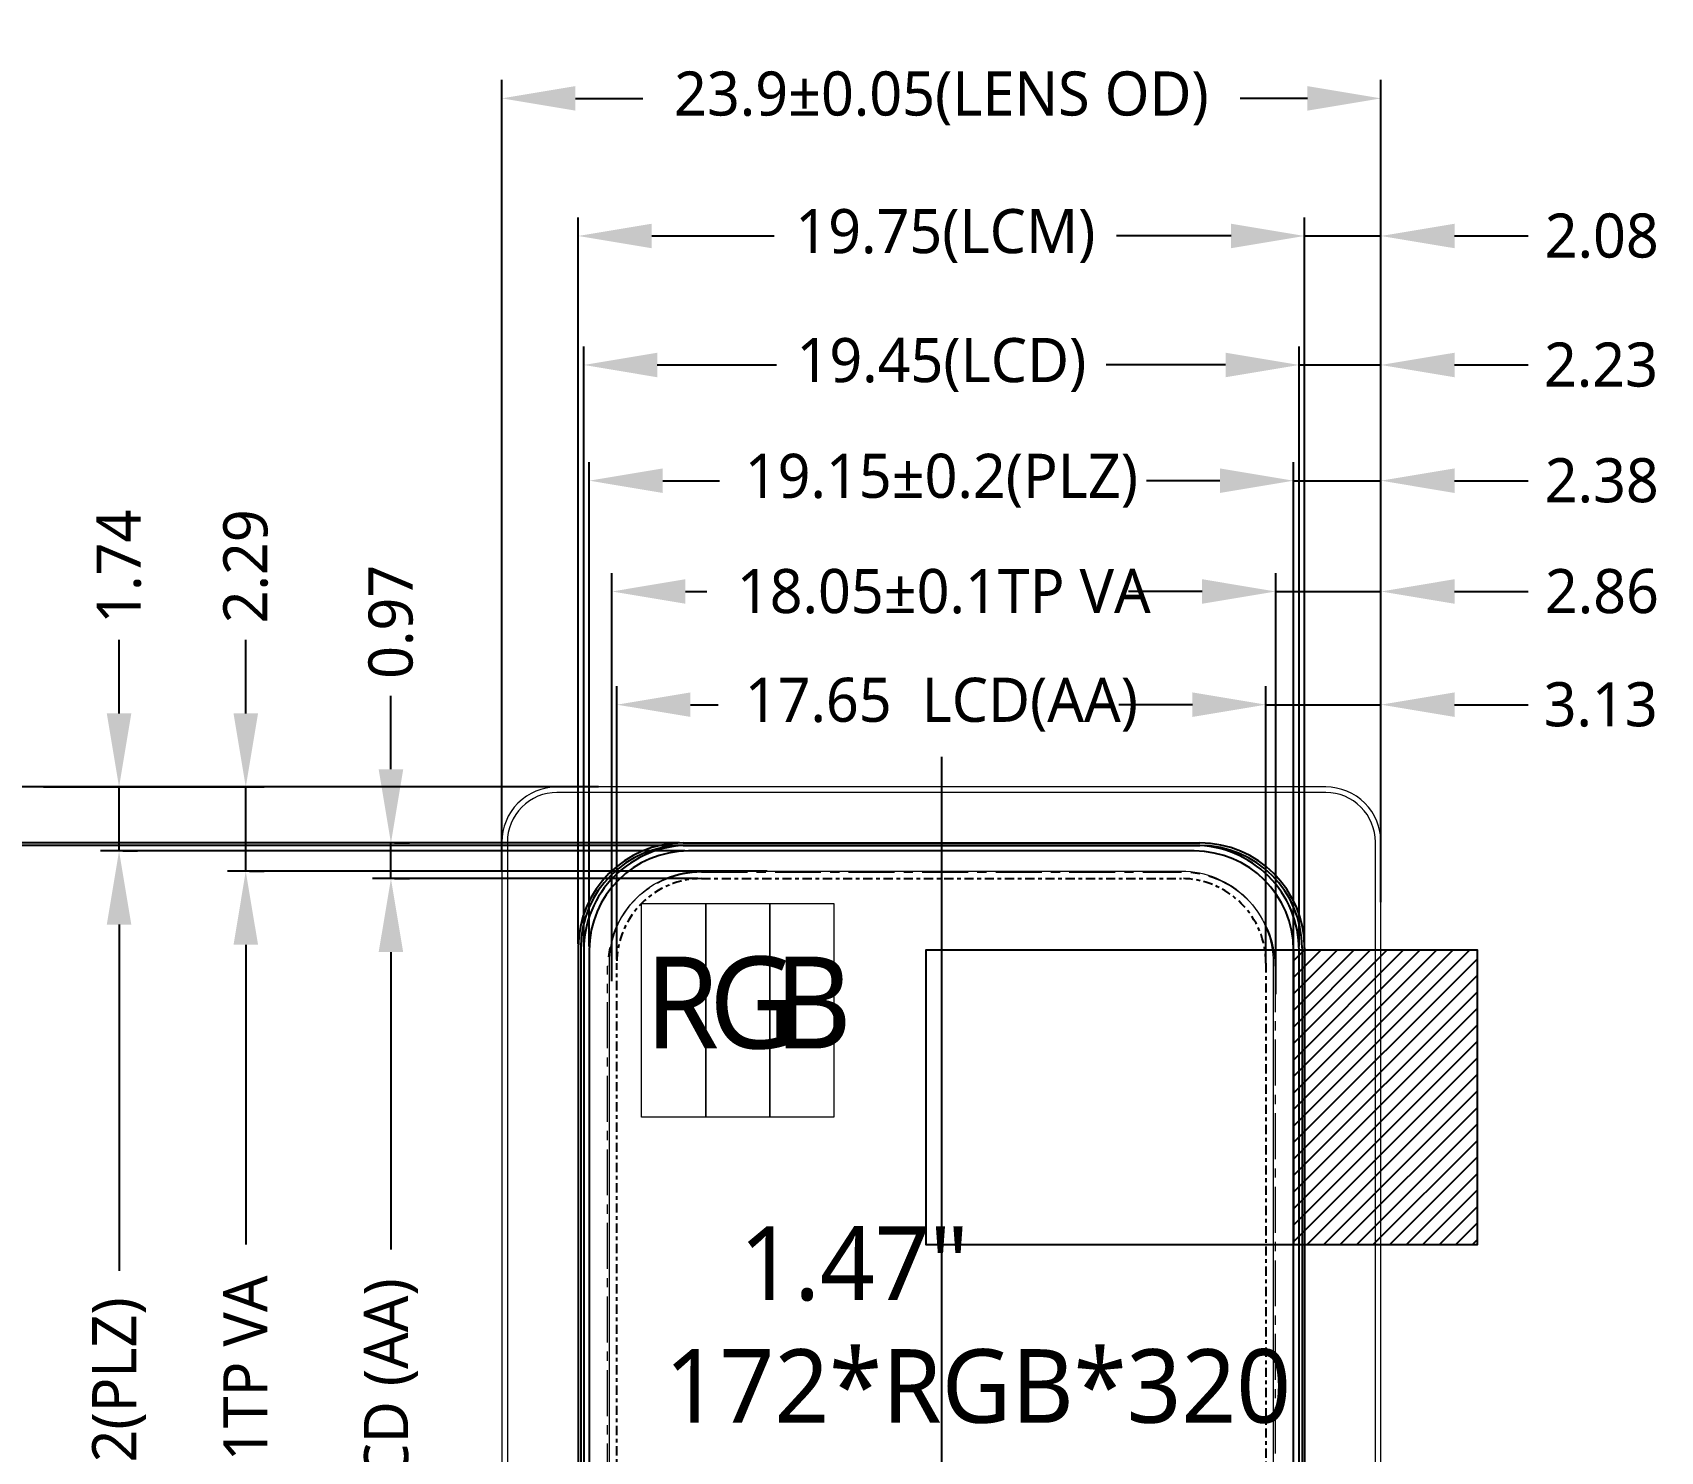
# Model space of a CAD drawing. Header units: millimetres. Extents: x 1093 to 1413, y 1799 to 1994.
# Drawn here: x 1133.28 to 1177.54, y 1909.93 to 1948.51 of the extents above; entities that cross this region are included whole.
import ezdxf

# ---------------------------------------------------------------- set-up
doc = ezdxf.new("R2010")
doc.units = ezdxf.units.MM
doc.linetypes.add('CENTER', pattern=[2, 1.25, -0.25, 0.25, -0.25])
doc.linetypes.add('CENTER2', pattern=[28.575, 19.05, -3.175, 3.175, -3.175])
for name, color, linetype in [('3-LCD', 4, 'Continuous'), ('center', 1, 'CENTER'), ('dim', 3, 'Continuous'), ('lcd', 4, 'Continuous'), ('LENS', 6, 'Continuous')]:
    doc.layers.add(name, color=color, linetype=linetype)
doc.layers.add('LCD_MAIN', color=2, linetype='Continuous', lineweight=9)
doc.styles.add('宋体', font='')
doc.styles.get('宋体').set_extended_font_data('Microsoft YaHei')
doc.dimstyles.new('ZY-G2-0.1默认', dxfattribs={"dimtxt": 2, "dimasz": 2, "dimexe": 0.5, "dimexo": 0.1, "dimgap": 0.5, "dimtad": 0, "dimdsep": 46, "dimtxsty": '宋体', "dimcen": 2, "dimclrd": 7, "dimclre": 7, "dimclrt": 7, "dimadec": 0, "dimazin": 2, "dimtp": 0.1, "dimtm": 0.1, "dimtfac": 1, "dimtmove": 0, "dimatfit": 3, "dimfxl": 1, "dimtolj": 1, "dimarcsym": 0})

# ---------------------------------------------------------------- blocks, each defined once
blk = doc.blocks.new('*D246')
at = {"layer": 'Defpoints', "color": 0, "transparency": 16777216}
for p in [(1166.813, 1930.236), (1149.166, 1923.208), (1166.813, 1923.208)]:
    blk.add_point(p, dxfattribs=at)
at = {"layer": 'dim', "color": 7, "lineweight": -2, "transparency": 16777216}
for p, q in [((1149.166, 1923.308), (1149.166, 1930.736)), ((1166.813, 1923.308), (1166.813, 1930.736)), ((1151.166, 1930.236), (1151.92, 1930.236)), ((1164.813, 1930.236), (1164.059, 1930.236))]:
    blk.add_line(p, q, dxfattribs=at)
at = {"layer": 'dim', "color": 7, "transparency": 16777216}
for points in [[(1151.166, 1930.569), (1151.166, 1929.903), (1149.166, 1930.236)], [(1164.813, 1930.569), (1164.813, 1929.903), (1166.813, 1930.236)]]:
    blk.add_solid(points, dxfattribs=at)
at = {"layer": 'dim', "color": 7, "transparency": 16777216, "insert": (1157.989, 1930.236), "char_height": 1.2, "attachment_point": 5, "style": '宋体'}
blk.add_mtext('\\A1;17.65  LCD(AA)', dxfattribs=at)
blk = doc.blocks.new('*D247')
at = {"layer": 'Defpoints', "color": 0, "transparency": 16777216}
for p in [(1167.563, 1936.326), (1148.416, 1923.558), (1167.563, 1923.558)]:
    blk.add_point(p, dxfattribs=at)
at = {"layer": 'dim', "color": 7, "lineweight": -2, "transparency": 16777216}
for p, q in [((1148.416, 1923.658), (1148.416, 1936.826)), ((1167.563, 1923.658), (1167.563, 1936.826)), ((1150.416, 1936.326), (1151.953, 1936.326)), ((1165.563, 1936.326), (1164.025, 1936.326))]:
    blk.add_line(p, q, dxfattribs=at)
at = {"layer": 'dim', "color": 7, "transparency": 16777216}
for points in [[(1150.416, 1936.659), (1150.416, 1935.992), (1148.416, 1936.326)], [(1165.563, 1936.659), (1165.563, 1935.992), (1167.563, 1936.326)]]:
    blk.add_solid(points, dxfattribs=at)
at = {"layer": 'dim', "color": 7, "transparency": 16777216, "insert": (1157.989, 1936.326), "char_height": 1.2, "attachment_point": 5, "style": '宋体'}
blk.add_mtext('\\A1;19.15±0.2(PLZ)', dxfattribs=at)
blk = doc.blocks.new('*D248')
at = {"layer": 'Defpoints', "color": 0, "transparency": 16777216}
for p in [(1151.466, 1925.508), (1143.025, 1892.676), (1151.466, 1892.676)]:
    blk.add_point(p, dxfattribs=at)
at = {"layer": 'dim', "color": 7, "lineweight": -2, "transparency": 16777216}
for p, q in [((1151.366, 1925.508), (1142.525, 1925.508)), ((1143.025, 1923.508), (1143.025, 1915.423)), ((1143.025, 1894.676), (1143.025, 1902.761)), ((1151.366, 1892.676), (1142.525, 1892.676))]:
    blk.add_line(p, q, dxfattribs=at)
at = {"layer": 'dim', "color": 7, "transparency": 16777216}
for points in [[(1142.691, 1923.508), (1143.358, 1923.508), (1143.025, 1925.508)], [(1142.691, 1894.676), (1143.358, 1894.676), (1143.025, 1892.676)]]:
    blk.add_solid(points, dxfattribs=at)
at = {"layer": 'dim', "color": 7, "transparency": 16777216, "insert": (1143.025, 1909.092), "char_height": 1.2, "attachment_point": 5, "rotation": 90, "style": '宋体'}
blk.add_mtext('\\A1;32.83  LCD (AA)', dxfattribs=at)
blk = doc.blocks.new('*D249')
at = {"layer": 'Defpoints', "color": 0, "transparency": 16777216}
for p in [(1151.116, 1926.258), (1135.633, 1891.976), (1150.016, 1891.976)]:
    blk.add_point(p, dxfattribs=at)
at = {"layer": 'dim', "color": 7, "lineweight": -2, "transparency": 16777216}
for p, q in [((1151.016, 1926.258), (1135.133, 1926.258)), ((1135.633, 1924.258), (1135.633, 1914.839)), ((1135.633, 1893.976), (1135.633, 1902.713)), ((1149.916, 1891.976), (1135.133, 1891.976))]:
    blk.add_line(p, q, dxfattribs=at)
at = {"layer": 'dim', "color": 7, "transparency": 16777216}
for points in [[(1135.3, 1924.258), (1135.967, 1924.258), (1135.633, 1926.258)], [(1135.3, 1893.976), (1135.967, 1893.976), (1135.633, 1891.976)]]:
    blk.add_solid(points, dxfattribs=at)
at = {"layer": 'dim', "color": 7, "transparency": 16777216, "insert": (1135.633, 1908.776), "char_height": 1.2, "attachment_point": 5, "rotation": 90, "style": '宋体'}
blk.add_mtext('\\A1;34.28±0.2(PLZ)', dxfattribs=at)
blk = doc.blocks.new('*D250')
at = {"layer": 'Defpoints', "color": 0, "transparency": 16777216}
for p in [(1167.713, 1939.472), (1148.266, 1923.558), (1167.713, 1923.558)]:
    blk.add_point(p, dxfattribs=at)
at = {"layer": 'dim', "color": 7, "lineweight": -2, "transparency": 16777216}
for p, q in [((1148.266, 1923.658), (1148.266, 1939.972)), ((1167.713, 1923.658), (1167.713, 1939.972)), ((1150.266, 1939.472), (1153.505, 1939.472)), ((1165.713, 1939.472), (1162.473, 1939.472))]:
    blk.add_line(p, q, dxfattribs=at)
at = {"layer": 'dim', "color": 7, "transparency": 16777216}
for points in [[(1150.266, 1939.805), (1150.266, 1939.138), (1148.266, 1939.472)], [(1165.713, 1939.805), (1165.713, 1939.138), (1167.713, 1939.472)]]:
    blk.add_solid(points, dxfattribs=at)
at = {"layer": 'dim', "color": 7, "transparency": 16777216, "insert": (1157.989, 1939.472), "char_height": 1.2, "attachment_point": 5, "style": '宋体'}
blk.add_mtext('\\A1;19.45(LCD)', dxfattribs=at)
blk = doc.blocks.new('*D251')
at = {"layer": 'Defpoints', "color": 0, "transparency": 16777216}
for p in [(1167.863, 1942.979), (1148.116, 1923.628), (1167.863, 1923.558)]:
    blk.add_point(p, dxfattribs=at)
at = {"layer": 'dim', "color": 7, "lineweight": -2, "transparency": 16777216}
for p, q in [((1148.116, 1923.728), (1148.116, 1943.479)), ((1167.863, 1923.658), (1167.863, 1943.479)), ((1150.116, 1942.979), (1153.441, 1942.979)), ((1165.863, 1942.979), (1162.751, 1942.979))]:
    blk.add_line(p, q, dxfattribs=at)
at = {"layer": 'dim', "color": 7, "transparency": 16777216}
for points in [[(1150.116, 1943.312), (1150.116, 1942.646), (1148.116, 1942.979)], [(1165.863, 1943.312), (1165.863, 1942.646), (1167.863, 1942.979)]]:
    blk.add_solid(points, dxfattribs=at)
at = {"layer": 'dim', "color": 7, "transparency": 16777216, "insert": (1158.096, 1942.979), "char_height": 1.2, "attachment_point": 5, "style": '宋体'}
blk.add_mtext('\\A1;19.75(LCM)', dxfattribs=at)
blk = doc.blocks.new('*D252')
at = {"layer": 'Defpoints', "color": 0, "transparency": 16777216}
for p in [(1151.439, 1926.408), (1127.68, 1889.946), (1151.116, 1889.946)]:
    blk.add_point(p, dxfattribs=at)
at = {"layer": 'dim', "color": 7, "lineweight": -2, "transparency": 16777216}
for p, q in [((1151.339, 1926.408), (1127.18, 1926.408)), ((1127.68, 1924.408), (1127.68, 1912.928)), ((1127.68, 1891.946), (1127.68, 1903.906)), ((1151.016, 1889.946), (1127.18, 1889.946))]:
    blk.add_line(p, q, dxfattribs=at)
at = {"layer": 'dim', "color": 7, "transparency": 16777216}
for points in [[(1127.347, 1924.408), (1128.014, 1924.408), (1127.68, 1926.408)], [(1127.347, 1891.946), (1128.014, 1891.946), (1127.68, 1889.946)]]:
    blk.add_solid(points, dxfattribs=at)
at = {"layer": 'dim', "color": 7, "transparency": 16777216, "insert": (1127.68, 1908.417), "char_height": 1.2, "attachment_point": 5, "rotation": 90, "style": '宋体'}
blk.add_mtext('\\A1;36.46(LCD)', dxfattribs=at)
blk = doc.blocks.new('*D253')
at = {"layer": 'Defpoints', "color": 0, "transparency": 16777216}
for p in [(1150.966, 1926.478), (1123.481, 1889.618), (1151.116, 1889.618)]:
    blk.add_point(p, dxfattribs=at)
at = {"layer": 'dim', "color": 7, "lineweight": -2, "transparency": 16777216}
for p, q in [((1150.866, 1926.478), (1122.981, 1926.478)), ((1123.481, 1924.478), (1123.481, 1912.729)), ((1123.481, 1891.618), (1123.481, 1903.367)), ((1151.016, 1889.618), (1122.981, 1889.618))]:
    blk.add_line(p, q, dxfattribs=at)
at = {"layer": 'dim', "color": 7, "transparency": 16777216}
for points in [[(1123.148, 1924.478), (1123.815, 1924.478), (1123.481, 1926.478)], [(1123.148, 1891.618), (1123.815, 1891.618), (1123.481, 1889.618)]]:
    blk.add_solid(points, dxfattribs=at)
at = {"layer": 'dim', "color": 7, "transparency": 16777216, "insert": (1123.481, 1908.048), "char_height": 1.2, "attachment_point": 5, "rotation": 90, "style": '宋体'}
blk.add_mtext('\\A1;36.86(LCM)', dxfattribs=at)
blk = doc.blocks.new('*D254')
at = {"layer": 'Defpoints', "color": 0, "transparency": 16777216}
for p in [(1131.76, 1926.408), (1150.381, 1926.408), (1148.455, 1891.776)]:
    blk.add_point(p, dxfattribs=at)
at = {"layer": 'dim', "color": 7, "lineweight": -2, "transparency": 16777216}
for p, q in [((1150.281, 1926.408), (1131.26, 1926.408)), ((1131.76, 1924.408), (1131.76, 1912.303)), ((1131.76, 1893.776), (1131.76, 1904.462)), ((1148.355, 1891.776), (1131.26, 1891.776))]:
    blk.add_line(p, q, dxfattribs=at)
at = {"layer": 'dim', "color": 7, "transparency": 16777216}
for points in [[(1131.427, 1924.408), (1132.093, 1924.408), (1131.76, 1926.408)], [(1131.427, 1893.776), (1132.093, 1893.776), (1131.76, 1891.776)]]:
    blk.add_solid(points, dxfattribs=at)
at = {"layer": 'dim', "color": 7, "transparency": 16777216, "insert": (1131.76, 1908.383), "char_height": 1.2, "attachment_point": 5, "rotation": 90, "style": '宋体'}
blk.add_mtext('\\A1;34.63(CF)', dxfattribs=at)
blk = doc.blocks.new('*D264')
at = {"layer": 'Defpoints', "color": 0, "transparency": 16777216}
for p in [(1169.939, 1946.72), (1146.039, 1925.616), (1169.939, 1924.767)]:
    blk.add_point(p, dxfattribs=at)
at = {"layer": 'dim', "color": 7, "lineweight": -2, "transparency": 16777216}
for p, q in [((1146.039, 1925.716), (1146.039, 1947.22)), ((1169.939, 1924.867), (1169.939, 1947.22)), ((1148.039, 1946.72), (1149.87, 1946.72)), ((1167.939, 1946.72), (1166.108, 1946.72))]:
    blk.add_line(p, q, dxfattribs=at)
at = {"layer": 'dim', "color": 7, "transparency": 16777216}
for points in [[(1148.039, 1947.054), (1148.039, 1946.387), (1146.039, 1946.72)], [(1167.939, 1947.054), (1167.939, 1946.387), (1169.939, 1946.72)]]:
    blk.add_solid(points, dxfattribs=at)
at = {"layer": 'dim', "color": 7, "transparency": 16777216, "insert": (1157.989, 1946.72), "char_height": 1.2, "attachment_point": 5, "style": '宋体'}
blk.add_mtext('\\A1;23.9%%P0.05(LENS OD)', dxfattribs=at)
blk = doc.blocks.new('*D265')
at = {"layer": 'Defpoints', "color": 0, "transparency": 16777216}
for p in [(1148.766, 1927.998), (1118.783, 1888.098), (1149.376, 1888.098)]:
    blk.add_point(p, dxfattribs=at)
at = {"layer": 'dim', "color": 7, "lineweight": -2, "transparency": 16777216}
for p, q in [((1148.666, 1927.998), (1118.283, 1927.998)), ((1118.783, 1925.998), (1118.783, 1916.158)), ((1118.783, 1890.098), (1118.783, 1899.938)), ((1149.276, 1888.098), (1118.283, 1888.098))]:
    blk.add_line(p, q, dxfattribs=at)
at = {"layer": 'dim', "color": 7, "transparency": 16777216}
for points in [[(1118.45, 1925.998), (1119.117, 1925.998), (1118.783, 1927.998)], [(1118.45, 1890.098), (1119.117, 1890.098), (1118.783, 1888.098)]]:
    blk.add_solid(points, dxfattribs=at)
at = {"layer": 'dim', "color": 7, "transparency": 16777216, "insert": (1118.783, 1908.048), "char_height": 1.2, "attachment_point": 5, "rotation": 90, "style": '宋体'}
blk.add_mtext('\\A1;39.9%%P0.05(LENS OD)', dxfattribs=at)
blk = doc.blocks.new('*D266')
at = {"layer": 'Defpoints', "color": 0, "transparency": 16777216}
for p in [(1167.078, 1933.313), (1149.031, 1922.622), (1167.078, 1922.261)]:
    blk.add_point(p, dxfattribs=at)
at = {"layer": 'dim', "color": 7, "lineweight": -2, "transparency": 16777216}
for p, q in [((1149.031, 1922.722), (1149.031, 1933.813)), ((1167.078, 1922.361), (1167.078, 1933.813)), ((1151.031, 1933.313), (1151.615, 1933.313)), ((1165.078, 1933.313), (1164.494, 1933.313))]:
    blk.add_line(p, q, dxfattribs=at)
at = {"layer": 'dim', "color": 7, "transparency": 16777216}
for points in [[(1151.031, 1933.647), (1151.031, 1932.98), (1149.031, 1933.313)], [(1165.078, 1933.647), (1165.078, 1932.98), (1167.078, 1933.313)]]:
    blk.add_solid(points, dxfattribs=at)
at = {"layer": 'dim', "color": 7, "transparency": 16777216, "insert": (1158.054, 1933.313), "char_height": 1.2, "attachment_point": 5, "style": '宋体'}
blk.add_mtext('\\A1;18.05%%P0.1TP VA', dxfattribs=at)
blk = doc.blocks.new('*D267')
at = {"layer": 'Defpoints', "color": 0, "transparency": 16777216}
for p in [(1153.357, 1925.708), (1139.078, 1892.476), (1153.827, 1892.476)]:
    blk.add_point(p, dxfattribs=at)
at = {"layer": 'dim', "color": 7, "lineweight": -2, "transparency": 16777216}
for p, q in [((1153.257, 1925.708), (1138.578, 1925.708)), ((1139.078, 1923.708), (1139.078, 1915.558)), ((1139.078, 1894.476), (1139.078, 1902.626)), ((1153.727, 1892.476), (1138.578, 1892.476))]:
    blk.add_line(p, q, dxfattribs=at)
at = {"layer": 'dim', "color": 7, "transparency": 16777216}
for points in [[(1138.745, 1923.708), (1139.412, 1923.708), (1139.078, 1925.708)], [(1138.745, 1894.476), (1139.412, 1894.476), (1139.078, 1892.476)]]:
    blk.add_solid(points, dxfattribs=at)
at = {"layer": 'dim', "color": 7, "transparency": 16777216, "insert": (1139.078, 1909.092), "char_height": 1.2, "attachment_point": 5, "rotation": 90, "style": '宋体'}
blk.add_mtext('\\A1;33.23%%P0.1TP VA', dxfattribs=at)
blk = doc.blocks.new('*D270')
at = {"layer": '3-LCD', "color": 7, "lineweight": -2, "transparency": 16777216}
for p, q in [((1143.025, 1928.478), (1143.025, 1930.478)), ((1143.025, 1925.508), (1143.025, 1926.478)), ((1143.125, 1926.478), (1143.525, 1926.478)), ((1143.125, 1925.508), (1143.525, 1925.508)), ((1143.025, 1923.508), (1143.025, 1921.508))]:
    blk.add_line(p, q, dxfattribs=at)
at = {"layer": '3-LCD', "color": 7, "transparency": 16777216}
for points in [[(1142.691, 1928.478), (1143.358, 1928.478), (1143.025, 1926.478)], [(1142.691, 1923.508), (1143.358, 1923.508), (1143.025, 1925.508)]]:
    blk.add_solid(points, dxfattribs=at)
at = {"layer": 'Defpoints', "color": 0, "transparency": 16777216}
for p in [(1143.025, 1926.478), (1143.025, 1926.478), (1143.025, 1925.508)]:
    blk.add_point(p, dxfattribs=at)
at = {"layer": '3-LCD', "color": 7, "transparency": 16777216, "insert": (1143.025, 1932.488), "char_height": 1.2, "attachment_point": 5, "rotation": 90, "style": '宋体'}
blk.add_mtext('\\A1;0.97', dxfattribs=at)
blk = doc.blocks.new('*D271')
at = {"layer": '3-LCD', "color": 7, "lineweight": -2, "transparency": 16777216}
for p, q in [((1139.078, 1929.998), (1139.078, 1931.998)), ((1133.575, 1927.998), (1139.578, 1927.998)), ((1139.078, 1925.708), (1139.078, 1927.998)), ((1139.178, 1925.708), (1139.578, 1925.708)), ((1139.078, 1923.708), (1139.078, 1921.708))]:
    blk.add_line(p, q, dxfattribs=at)
at = {"layer": '3-LCD', "color": 7, "transparency": 16777216}
for points in [[(1138.745, 1929.998), (1139.412, 1929.998), (1139.078, 1927.998)], [(1138.745, 1923.708), (1139.412, 1923.708), (1139.078, 1925.708)]]:
    blk.add_solid(points, dxfattribs=at)
at = {"layer": 'Defpoints', "color": 0, "transparency": 16777216}
for p in [(1133.475, 1927.998), (1139.078, 1927.998), (1139.078, 1925.708)]:
    blk.add_point(p, dxfattribs=at)
at = {"layer": '3-LCD', "color": 7, "transparency": 16777216, "insert": (1139.078, 1933.997), "char_height": 1.2, "attachment_point": 5, "rotation": 90, "style": '宋体'}
blk.add_mtext('\\A1;2.29', dxfattribs=at)
blk = doc.blocks.new('*D272')
at = {"layer": '3-LCD', "color": 7, "lineweight": -2, "transparency": 16777216}
for p, q in [((1135.633, 1929.998), (1135.633, 1931.998)), ((1135.633, 1926.258), (1135.633, 1927.998)), ((1135.733, 1927.998), (1136.133, 1927.998)), ((1135.733, 1926.258), (1136.133, 1926.258)), ((1135.633, 1924.258), (1135.633, 1922.258))]:
    blk.add_line(p, q, dxfattribs=at)
at = {"layer": '3-LCD', "color": 7, "transparency": 16777216}
for points in [[(1135.3, 1929.998), (1135.967, 1929.998), (1135.633, 1927.998)], [(1135.3, 1924.258), (1135.967, 1924.258), (1135.633, 1926.258)]]:
    blk.add_solid(points, dxfattribs=at)
at = {"layer": 'Defpoints', "color": 0, "transparency": 16777216}
for p in [(1135.633, 1927.998), (1135.633, 1927.998), (1135.633, 1926.258)]:
    blk.add_point(p, dxfattribs=at)
at = {"layer": '3-LCD', "color": 7, "transparency": 16777216, "insert": (1135.633, 1933.987), "char_height": 1.2, "attachment_point": 5, "rotation": 90, "style": '宋体'}
blk.add_mtext('\\A1;1.74', dxfattribs=at)
blk = doc.blocks.new('*D275')
at = {"layer": '3-LCD', "color": 7, "lineweight": -2, "transparency": 16777216}
for p, q in [((1166.813, 1930.336), (1166.813, 1930.736)), ((1169.939, 1930.336), (1169.939, 1930.736)), ((1164.813, 1930.236), (1162.813, 1930.236)), ((1166.813, 1930.236), (1169.939, 1930.236)), ((1171.939, 1930.236), (1173.939, 1930.236))]:
    blk.add_line(p, q, dxfattribs=at)
at = {"layer": '3-LCD', "color": 7, "transparency": 16777216}
for points in [[(1164.813, 1930.569), (1164.813, 1929.903), (1166.813, 1930.236)], [(1171.939, 1930.569), (1171.939, 1929.903), (1169.939, 1930.236)]]:
    blk.add_solid(points, dxfattribs=at)
at = {"layer": 'Defpoints', "color": 0, "transparency": 16777216}
for p in [(1166.813, 1930.236), (1169.939, 1930.236), (1169.939, 1930.236)]:
    blk.add_point(p, dxfattribs=at)
at = {"layer": '3-LCD', "color": 7, "transparency": 16777216, "insert": (1175.912, 1930.236), "char_height": 1.2, "attachment_point": 5, "style": '宋体'}
blk.add_mtext('\\A1;3.13', dxfattribs=at)
blk = doc.blocks.new('*D276')
at = {"layer": '3-LCD', "color": 7, "lineweight": -2, "transparency": 16777216}
for p, q in [((1167.078, 1933.413), (1167.078, 1933.813)), ((1169.939, 1933.413), (1169.939, 1933.813)), ((1165.078, 1933.313), (1163.078, 1933.313)), ((1167.078, 1933.313), (1169.939, 1933.313)), ((1171.939, 1933.313), (1173.939, 1933.313))]:
    blk.add_line(p, q, dxfattribs=at)
at = {"layer": '3-LCD', "color": 7, "transparency": 16777216}
for points in [[(1165.078, 1933.647), (1165.078, 1932.98), (1167.078, 1933.313)], [(1171.939, 1933.647), (1171.939, 1932.98), (1169.939, 1933.313)]]:
    blk.add_solid(points, dxfattribs=at)
at = {"layer": 'Defpoints', "color": 0, "transparency": 16777216}
for p in [(1167.078, 1933.313), (1169.939, 1933.313), (1169.939, 1933.313)]:
    blk.add_point(p, dxfattribs=at)
at = {"layer": '3-LCD', "color": 7, "transparency": 16777216, "insert": (1175.946, 1933.313), "char_height": 1.2, "attachment_point": 5, "style": '宋体'}
blk.add_mtext('\\A1;2.86', dxfattribs=at)
blk = doc.blocks.new('*D277')
at = {"layer": '3-LCD', "color": 7, "lineweight": -2, "transparency": 16777216}
for p, q in [((1167.563, 1936.426), (1167.563, 1936.826)), ((1169.939, 1936.426), (1169.939, 1936.826)), ((1165.563, 1936.326), (1163.563, 1936.326)), ((1167.563, 1936.326), (1169.939, 1936.326)), ((1171.939, 1936.326), (1173.939, 1936.326))]:
    blk.add_line(p, q, dxfattribs=at)
at = {"layer": '3-LCD', "color": 7, "transparency": 16777216}
for points in [[(1165.563, 1936.659), (1165.563, 1935.992), (1167.563, 1936.326)], [(1171.939, 1936.659), (1171.939, 1935.992), (1169.939, 1936.326)]]:
    blk.add_solid(points, dxfattribs=at)
at = {"layer": 'Defpoints', "color": 0, "transparency": 16777216}
for p in [(1167.563, 1936.326), (1169.939, 1936.326), (1169.939, 1936.326)]:
    blk.add_point(p, dxfattribs=at)
at = {"layer": '3-LCD', "color": 7, "transparency": 16777216, "insert": (1175.942, 1936.326), "char_height": 1.2, "attachment_point": 5, "style": '宋体'}
blk.add_mtext('\\A1;2.38', dxfattribs=at)
blk = doc.blocks.new('*D278')
at = {"layer": '3-LCD', "color": 7, "lineweight": -2, "transparency": 16777216}
for p, q in [((1167.713, 1939.572), (1167.713, 1939.972)), ((1169.939, 1939.572), (1169.939, 1939.972)), ((1165.713, 1939.472), (1163.713, 1939.472)), ((1167.713, 1939.472), (1169.939, 1939.472)), ((1171.939, 1939.472), (1173.939, 1939.472))]:
    blk.add_line(p, q, dxfattribs=at)
at = {"layer": '3-LCD', "color": 7, "transparency": 16777216}
for points in [[(1165.713, 1939.805), (1165.713, 1939.138), (1167.713, 1939.472)], [(1171.939, 1939.805), (1171.939, 1939.138), (1169.939, 1939.472)]]:
    blk.add_solid(points, dxfattribs=at)
at = {"layer": 'Defpoints', "color": 0, "transparency": 16777216}
for p in [(1167.713, 1939.472), (1169.939, 1939.472), (1169.939, 1939.472)]:
    blk.add_point(p, dxfattribs=at)
at = {"layer": '3-LCD', "color": 7, "transparency": 16777216, "insert": (1175.921, 1939.472), "char_height": 1.2, "attachment_point": 5, "style": '宋体'}
blk.add_mtext('\\A1;2.23', dxfattribs=at)
blk = doc.blocks.new('*D279')
at = {"layer": '3-LCD', "color": 7, "lineweight": -2, "transparency": 16777216}
for p, q in [((1167.863, 1943.079), (1167.863, 1943.479)), ((1169.939, 1943.079), (1169.939, 1943.479)), ((1165.863, 1942.979), (1163.863, 1942.979)), ((1167.863, 1942.979), (1169.939, 1942.979)), ((1171.939, 1942.979), (1173.939, 1942.979))]:
    blk.add_line(p, q, dxfattribs=at)
at = {"layer": '3-LCD', "color": 7, "transparency": 16777216}
for points in [[(1165.863, 1943.312), (1165.863, 1942.646), (1167.863, 1942.979)], [(1171.939, 1943.312), (1171.939, 1942.646), (1169.939, 1942.979)]]:
    blk.add_solid(points, dxfattribs=at)
at = {"layer": 'Defpoints', "color": 0, "transparency": 16777216}
for p in [(1167.863, 1942.979), (1169.939, 1942.979), (1169.939, 1942.979)]:
    blk.add_point(p, dxfattribs=at)
at = {"layer": '3-LCD', "color": 7, "transparency": 16777216, "insert": (1175.942, 1942.979), "char_height": 1.2, "attachment_point": 5, "style": '宋体'}
blk.add_mtext('\\A1;2.08', dxfattribs=at)

msp = doc.modelspace()

# ---------------------------------------------------------------- hatches: boundary and pattern name
h = msp.add_hatch()
h.set_pattern_fill('ANSI31', color=3, scale=0.1, style=0)
h.set_pattern_definition([(45, (-187.3147, 1861.54705), (-0.2245064, 0.2245064), [])])
h.paths.add_polyline_path([(1167.563, 1915.558), (1172.563, 1915.558), (1172.563, 1923.558), (1167.563, 1923.558)])

# ---------------------------------------------------------------- linework, layer by layer
at = {"color": 1, "linetype": 'CENTER2', "ltscale": 5}
msp.add_line((1157.989, 1928.819), (1157.989, 1886.222), dxfattribs=at)
for p, q in [((1150.966, 1926.478), (1165.013, 1926.478)), ((1150.966, 1926.408), (1165.013, 1926.408)), ((1148.116, 1923.628), (1148.116, 1892.468)), ((1148.186, 1923.628), (1148.186, 1892.468)), ((1167.793, 1923.628), (1167.793, 1892.468)), ((1167.863, 1923.628), (1167.863, 1892.468))]:
    msp.add_line(p, q)
at = {"color": 6}
for p, q in [((1164.863, 1926.258), (1151.116, 1926.258)), ((1148.416, 1923.558), (1148.416, 1893.576)), ((1167.563, 1893.576), (1167.563, 1923.558))]:
    msp.add_line(p, q, dxfattribs=at)
at = {"color": 4}
for points in [[(1148.266, 1923.558), (1148.266, 1892.796, 0.414214), (1151.116, 1889.946), (1164.863, 1889.946, 0.414214), (1167.713, 1892.796), (1167.713, 1923.558, 0.414214), (1164.863, 1926.408), (1151.116, 1926.408, 0.414214)], [(1167.524, 1891.776, 0.091759), (1167.713, 1892.796), (1167.713, 1923.558, 0.414214), (1164.863, 1926.408), (1151.116, 1926.408, 0.414214), (1148.266, 1923.558), (1148.266, 1892.796, 0.091759), (1148.455, 1891.776)]]:
    msp.add_lwpolyline(points, format="xyb", close=True, dxfattribs=at)
at = {"color": 1, "linetype": 'CENTER', "lineweight": 5}
msp.add_lwpolyline([(1151.466, 1925.678), (1164.513, 1925.678, -0.414214), (1167.063, 1923.128), (1167.063, 1894.896, -0.414214), (1164.513, 1892.346), (1151.466, 1892.346, -0.414214), (1148.916, 1894.896), (1148.916, 1923.128, -0.414214)], format="xyb", close=True, dxfattribs=at)
at = {"color": 3}
for points in [[(1167.563, 1923.558), (1157.563, 1923.558), (1157.563, 1915.558), (1167.563, 1915.558)], [(1167.563, 1915.558), (1172.563, 1915.558), (1172.563, 1923.558), (1167.563, 1923.558)]]:
    msp.add_lwpolyline(points, close=True, dxfattribs=at)
for centre, radius, start, end in [((1150.966, 1923.628), 2.85, 90, 180), ((1165.013, 1923.628), 2.85, 0, 90), ((1150.966, 1923.628), 2.78, 90, 180), ((1165.013, 1923.628), 2.78, 0, 90)]:
    msp.add_arc(centre, radius, start, end)
at = {"color": 6}
for centre, start, end in [((1151.116, 1923.558), 90, 180), ((1164.863, 1923.558), 360, 90)]:
    msp.add_arc(centre, 2.7, start, end, dxfattribs=at)
at = {"layer": 'center', "color": 4, "ltscale": 0.2}
msp.add_lwpolyline([(1151.466, 1925.508), (1164.513, 1925.508, -0.414214), (1166.813, 1923.208), (1166.813, 1894.976, -0.414214), (1164.513, 1892.676), (1151.466, 1892.676, -0.414214), (1149.166, 1894.976), (1149.166, 1923.208, -0.414214)], format="xyb", close=True, dxfattribs=at)
at = {"layer": 'LCD_MAIN', "color": 7, "linetype": 'ByBlock'}
for points in [[(1149.839, 1924.834), (1151.581, 1924.834), (1151.581, 1919.024), (1149.839, 1919.024)], [(1151.581, 1924.834), (1153.323, 1924.834), (1153.323, 1919.024), (1151.581, 1919.024)], [(1153.323, 1924.834), (1155.065, 1924.834), (1155.065, 1919.024), (1153.323, 1919.024)]]:
    msp.add_lwpolyline(points, close=True, dxfattribs=at)
at = {"layer": 'LENS', "lineweight": 0, "flags": 128}
for points in [[(1147.539, 1888.098), (1168.439, 1888.098, 0.414214), (1169.939, 1889.598), (1169.939, 1926.498, 0.414214), (1168.439, 1927.998), (1147.539, 1927.998, 0.414214), (1146.039, 1926.498), (1146.039, 1889.598, 0.414214)], [(1147.539, 1888.248), (1168.439, 1888.248, 0.414214), (1169.789, 1889.598), (1169.789, 1926.498, 0.414214), (1168.439, 1927.848), (1147.539, 1927.848, 0.414214), (1146.189, 1926.498), (1146.189, 1889.598, 0.414214)], [(1151.466, 1925.708), (1164.513, 1925.708, -0.414214), (1167.013, 1923.208), (1167.013, 1894.976, -0.414214), (1164.513, 1892.476), (1151.466, 1892.476, -0.414214), (1148.966, 1894.976), (1148.966, 1923.208, -0.414214)], [(1151.466, 1925.708), (1164.513, 1925.708, -0.414214), (1167.013, 1923.208), (1167.013, 1894.976, -0.414214), (1164.513, 1892.476), (1151.466, 1892.476, -0.414214), (1148.966, 1894.976), (1148.966, 1923.208, -0.414214)]]:
    msp.add_lwpolyline(points, format="xyb", close=True, dxfattribs=at)

# ---------------------------------------------------------------- texts
at = {"layer": 'lcd', "color": 7, "insert": (1150.466, 1916.049), "char_height": 2.00104, "width": 15.2104, "attachment_point": 1, "style": '宋体'}
msp.add_mtext('   1.47"\\P172*RGB*320\\P    ', dxfattribs=at)
at = {"layer": 'LCD_MAIN', "color": 1, "linetype": 'ByBlock', "insert": (1149.921, 1923.389), "char_height": 2.5, "width": 1.74196, "attachment_point": 1, "style": '宋体'}
msp.add_mtext('R', dxfattribs=at)
at = {"layer": 'LCD_MAIN', "color": 3, "linetype": 'ByBlock', "insert": (1151.667, 1923.389), "char_height": 2.5, "width": 1.74196, "attachment_point": 1, "style": '宋体'}
msp.add_mtext('G', dxfattribs=at)
at = {"layer": 'LCD_MAIN', "color": 5, "linetype": 'ByBlock', "insert": (1153.439, 1923.389), "char_height": 2.5, "width": 1.74196, "attachment_point": 1, "style": '宋体'}
msp.add_mtext('B', dxfattribs=at)

# ---------------------------------------------------------------- dimensions: what is measured, and where the dimension line sits
at = {"layer": '3-LCD'}
for base, p1, p2, picture, middle in [((1169.939, 1942.979), (1167.863, 1942.979), (1169.939, 1942.979), '*D279', (1175.942, 1942.979)), ((1169.939, 1939.472), (1167.713, 1939.472), (1169.939, 1939.472), '*D278', (1175.921, 1939.472)), ((1169.939, 1936.326), (1167.563, 1936.326), (1169.939, 1936.326), '*D277', (1175.942, 1936.326)), ((1169.939, 1933.313), (1167.078, 1933.313), (1169.939, 1933.313), '*D276', (1175.946, 1933.313)), ((1169.939, 1930.236), (1166.813, 1930.236), (1169.939, 1930.236), '*D275', (1175.912, 1930.236))]:
    dim = msp.add_linear_dim(base=base, p1=p1, p2=p2, dimstyle='ZY-G2-0.1默认', override={"dimtxt": 1.2}, dxfattribs=at)
    dim.commit()
    dim.dimension.update_dxf_attribs({"geometry": picture, "text_midpoint": middle})
for base, p1, p2, picture, middle in [((1139.078, 1927.998), (1139.078, 1925.708), (1133.475, 1927.998), '*D271', (1139.078, 1933.997)), ((1135.633, 1927.998), (1135.633, 1926.258), (1135.633, 1927.998), '*D272', (1135.633, 1933.987)), ((1143.025, 1926.478), (1143.025, 1925.508), (1143.025, 1926.478), '*D270', (1143.025, 1932.488))]:
    dim = msp.add_linear_dim(base=base, p1=p1, p2=p2, angle=90, dimstyle='ZY-G2-0.1默认', override={"dimtxt": 1.2}, dxfattribs=at)
    dim.commit()
    dim.dimension.update_dxf_attribs({"geometry": picture, "text_midpoint": middle})
at = {"layer": 'dim', "color": 7}
for base, p1, p2, text, picture, middle in [((1169.939, 1946.72), (1146.039, 1925.616), (1169.939, 1924.767), '<>%%P0.05(LENS OD)', '*D264', (1157.989, 1946.72)), ((1167.863, 1942.979), (1148.116, 1923.628), (1167.863, 1923.558), '<>(LCM)', '*D251', (1158.096, 1942.979)), ((1167.713, 1939.472), (1148.266, 1923.558), (1167.713, 1923.558), '<>(LCD)', '*D250', (1157.989, 1939.472)), ((1167.563, 1936.326), (1148.416, 1923.558), (1167.563, 1923.558), '<>±0.2(PLZ)', '*D247', (1157.989, 1936.326)), ((1167.078, 1933.313), (1149.031, 1922.622), (1167.078, 1922.261), '<>%%P0.1TP VA', '*D266', (1158.054, 1933.313)), ((1166.813, 1930.236), (1149.166, 1923.208), (1166.813, 1923.208), '<>  LCD(AA)', '*D246', (1157.989, 1930.236))]:
    dim = msp.add_linear_dim(base=base, p1=p1, p2=p2, text=text, dimstyle='ZY-G2-0.1默认', override={"dimtxt": 1.2}, dxfattribs=at)
    dim.commit()
    dim.dimension.update_dxf_attribs({"geometry": picture, "text_midpoint": middle, "dimtype": 160})
for base, p1, p2, text, picture, middle in [((1118.783, 1888.098), (1148.766, 1927.998), (1149.376, 1888.098), '<>%%P0.05(LENS OD)', '*D265', (1118.783, 1908.048)), ((1123.481, 1889.618), (1150.966, 1926.478), (1151.116, 1889.618), '<>(LCM)', '*D253', (1123.481, 1908.048)), ((1127.68, 1889.946), (1151.439, 1926.408), (1151.116, 1889.946), '<>(LCD)', '*D252', (1127.68, 1908.417)), ((1131.76, 1926.408), (1148.455, 1891.776), (1150.381, 1926.408), '<>(CF)', '*D254', (1131.76, 1908.383)), ((1135.633, 1891.976), (1151.116, 1926.258), (1150.016, 1891.976), '<>±0.2(PLZ)', '*D249', (1135.633, 1908.776)), ((1139.078, 1892.476), (1153.357, 1925.708), (1153.827, 1892.476), '<>%%P0.1TP VA', '*D267', (1139.078, 1909.092)), ((1143.025, 1892.676), (1151.466, 1925.508), (1151.466, 1892.676), '<>  LCD (AA)', '*D248', (1143.025, 1909.092))]:
    dim = msp.add_linear_dim(base=base, p1=p1, p2=p2, angle=90, text=text, dimstyle='ZY-G2-0.1默认', override={"dimtxt": 1.2}, dxfattribs=at)
    dim.commit()
    dim.dimension.update_dxf_attribs({"geometry": picture, "text_midpoint": middle, "dimtype": 160})

doc.saveas('drawing.dxf')
